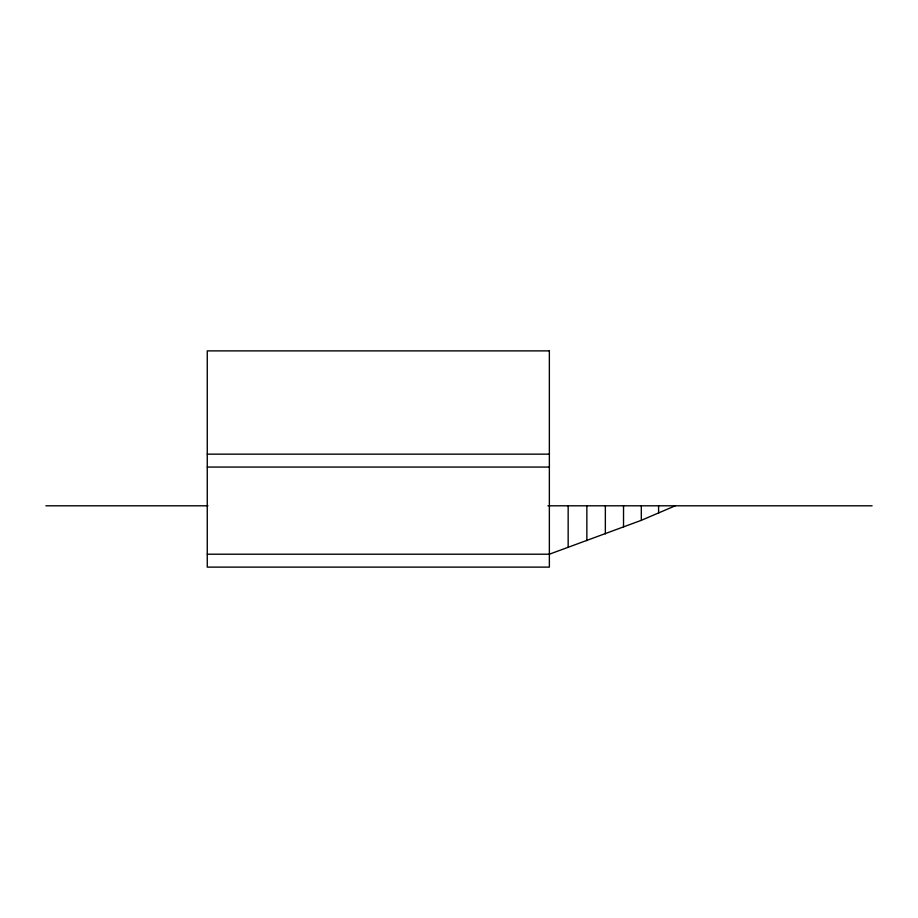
<?xml version="1.0" encoding="UTF-8"?>
<svg xmlns="http://www.w3.org/2000/svg" width="918" height="918" viewBox="0 0 918 918"><rect width="100%" height="100%" fill="white"/><g stroke="black" fill="none" stroke-linecap="round" stroke-linejoin="round"><path stroke-width="1.38" d="M641.315 520.322L675.281 505.795M207.261 554.208L549.366 554.208L641.315 520.322L641.315 505.795M207.261 454.158L549.366 454.158M207.261 467.067L549.366 467.067M45.9 505.795L207.984 505.795M547.931 505.795L872.1 505.795M658.596 505.795L658.596 513.219M623.529 505.795L623.529 527.093M605.352 505.795L605.352 533.874M586.854 505.795L586.854 540.656M568.162 505.795L568.162 547.426M549.366 350.883L207.261 350.883L207.261 567.117L549.366 567.117L549.366 350.883"/></g></svg>
